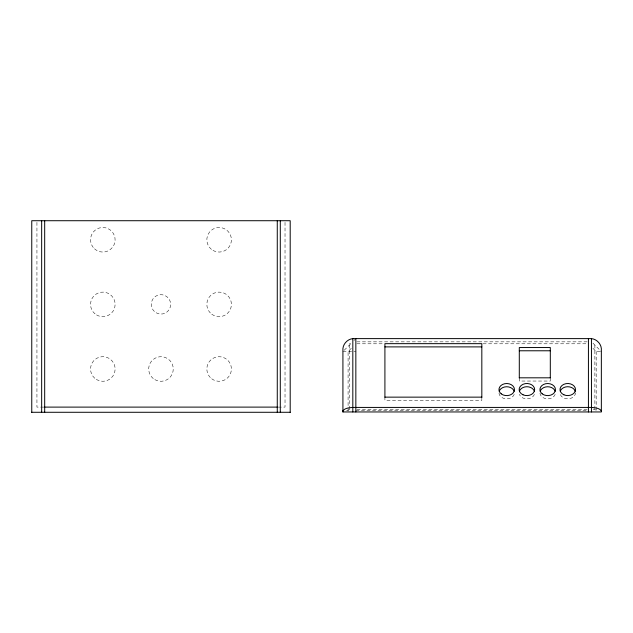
<?xml version="1.0" encoding="UTF-8"?>
<svg xmlns="http://www.w3.org/2000/svg" width="633" height="633" viewBox="0 0 633 633"><rect width="100%" height="100%" fill="white"/><g stroke="black" fill="none" stroke-linecap="round" stroke-linejoin="round"><path stroke-width="0.47" stroke-dasharray="3.17 2.37" d="M344.21 350.247L351.315 343.141M353.902 340.554L355.841 338.615M351.315 348.308L348.087 351.537L348.087 411.956M346.607 410.659L351.228 409.037M356.822 341.844L587.44 341.844M349.376 343.79L350.674 343.79M356.822 343.79L383.432 343.79M482.979 343.79L588.429 343.79M342.92 351.537L352.929 351.537M353.902 351.537L355.841 351.537M592.955 348.308L596.183 351.537L600.488 351.537M43.717 407.106L36.936 407.106L36.936 220.719M278.243 407.106L285.024 407.106L285.024 220.719M356.822 409.235L587.44 409.235M355.841 410.651L587.44 410.651M593.042 409.037L597.655 410.659M592.955 343.141L601.35 351.537M596.183 351.537L596.183 410.983M594.885 345.08L594.885 409.686M550.306 378.621L550.306 381.042L519.297 381.042L519.297 378.621M481.824 397.951L481.824 400.373L384.911 400.373L384.911 397.951M349.376 345.08L349.376 409.686M514.21 394.351A7.754 6.053 0 0 1 505.727 398.806A7.754 6.053 0 0 1 498.954 392.824M555.188 394.351A7.754 6.053 0 0 1 546.706 398.806A7.754 6.053 0 0 1 539.941 392.824M575.5 392.776A7.754 6.053 0 0 1 568.758 398.782A7.754 6.053 0 0 1 560.26 394.351M534.379 394.351A7.754 6.053 0 0 1 526.893 398.837A7.754 6.053 0 0 1 519.4 394.351M212.989 250.407A12.272 12.272 0 0 0 231.401 239.772A12.272 12.272 0 0 0 212.989 229.146A12.272 12.272 0 0 0 212.989 250.407M94.523 248.816A12.272 12.272 0 0 0 114.81 242.447A12.272 12.272 0 0 0 99.159 228.062A12.272 12.272 0 0 0 94.523 248.816M211.754 314.197A12.272 12.272 0 0 0 231.314 305.858A12.272 12.272 0 0 0 214.31 293.095A12.272 12.272 0 0 0 211.754 314.197M96.556 314.933A12.272 12.272 0 0 0 115.103 304.544A12.272 12.272 0 0 0 96.833 293.672A12.272 12.272 0 0 0 96.556 314.933M211.707 378.771A12.272 12.272 0 0 0 231.306 370.534A12.272 12.272 0 0 0 214.373 357.677A12.272 12.272 0 0 0 211.707 378.771M96.295 379.381A12.272 12.272 0 0 0 115.103 369.458A12.272 12.272 0 0 0 97.102 358.136A12.272 12.272 0 0 0 96.295 379.381M156.137 312.773A9.693 9.693 0 0 0 170.673 304.386A9.693 9.693 0 0 0 156.137 295.991A9.693 9.693 0 0 0 156.137 312.773M154.84 379.626A12.272 12.272 0 0 0 173.252 368.992A12.272 12.272 0 0 0 154.84 358.357A12.272 12.272 0 0 0 154.84 379.626"/><path stroke-width="0.95" d="M342.92 410.896C344.993 407.81 349.463 407.787 352.818 407.423L591.451 407.423C594.806 407.787 599.277 407.81 601.35 410.896M352.818 338.615C347.77 339.138 343.434 343.466 342.92 348.514L342.92 411.956L601.35 411.956L601.35 348.514C600.836 343.466 596.5 339.138 591.451 338.615L352.818 338.615L352.818 411.956M384.911 346.892L481.824 346.892M519.297 350.777L550.306 350.777M519.297 377.814L550.306 377.814M384.911 397.144L481.824 397.144M44.682 407.106L277.27 407.106M31.65 412.281L290.31 412.281M591.451 338.615L591.451 411.956M588.429 338.615L588.429 411.956M550.306 378.115L550.306 347.541L519.297 347.541L519.297 378.115M481.824 397.453L481.824 343.664L384.911 343.664L384.911 397.453M355.841 338.615L355.841 411.956M342.959 410.722L342.959 411.956M290.199 412.281L290.199 220.719L31.761 220.719L31.761 412.281M280.292 220.719L280.292 412.281M277.27 220.719L277.27 412.281M44.682 220.719L44.682 412.281M41.659 220.719L41.659 412.281M519.4 391.21A7.754 6.053 0 0 1 526.893 386.723A7.754 6.053 0 0 1 534.379 391.21M499.215 391.257A7.754 6.053 0 0 1 506.685 386.747A7.754 6.053 0 0 1 514.194 391.218M560.26 391.21A7.754 6.053 0 0 1 567.754 386.723A7.754 6.053 0 0 1 575.239 391.21M540.194 391.257A7.754 6.053 0 0 1 547.664 386.747A7.754 6.053 0 0 1 555.173 391.218M523.016 394.794A7.754 6.053 0 0 0 534.648 389.548A7.754 6.053 0 0 0 523.016 384.31A7.754 6.053 0 0 0 523.016 394.794M501.249 393.868A7.754 6.053 0 0 0 514.21 391.123A7.754 6.053 0 0 0 504.675 383.733A7.754 6.053 0 0 0 501.249 393.868M542.228 393.868A7.754 6.053 0 0 0 555.188 391.123A7.754 6.053 0 0 0 545.662 383.733A7.754 6.053 0 0 0 542.228 393.868M563.876 394.794A7.754 6.053 0 0 0 575.5 389.548A7.754 6.053 0 0 0 563.876 384.31A7.754 6.053 0 0 0 563.876 394.794"/></g></svg>
